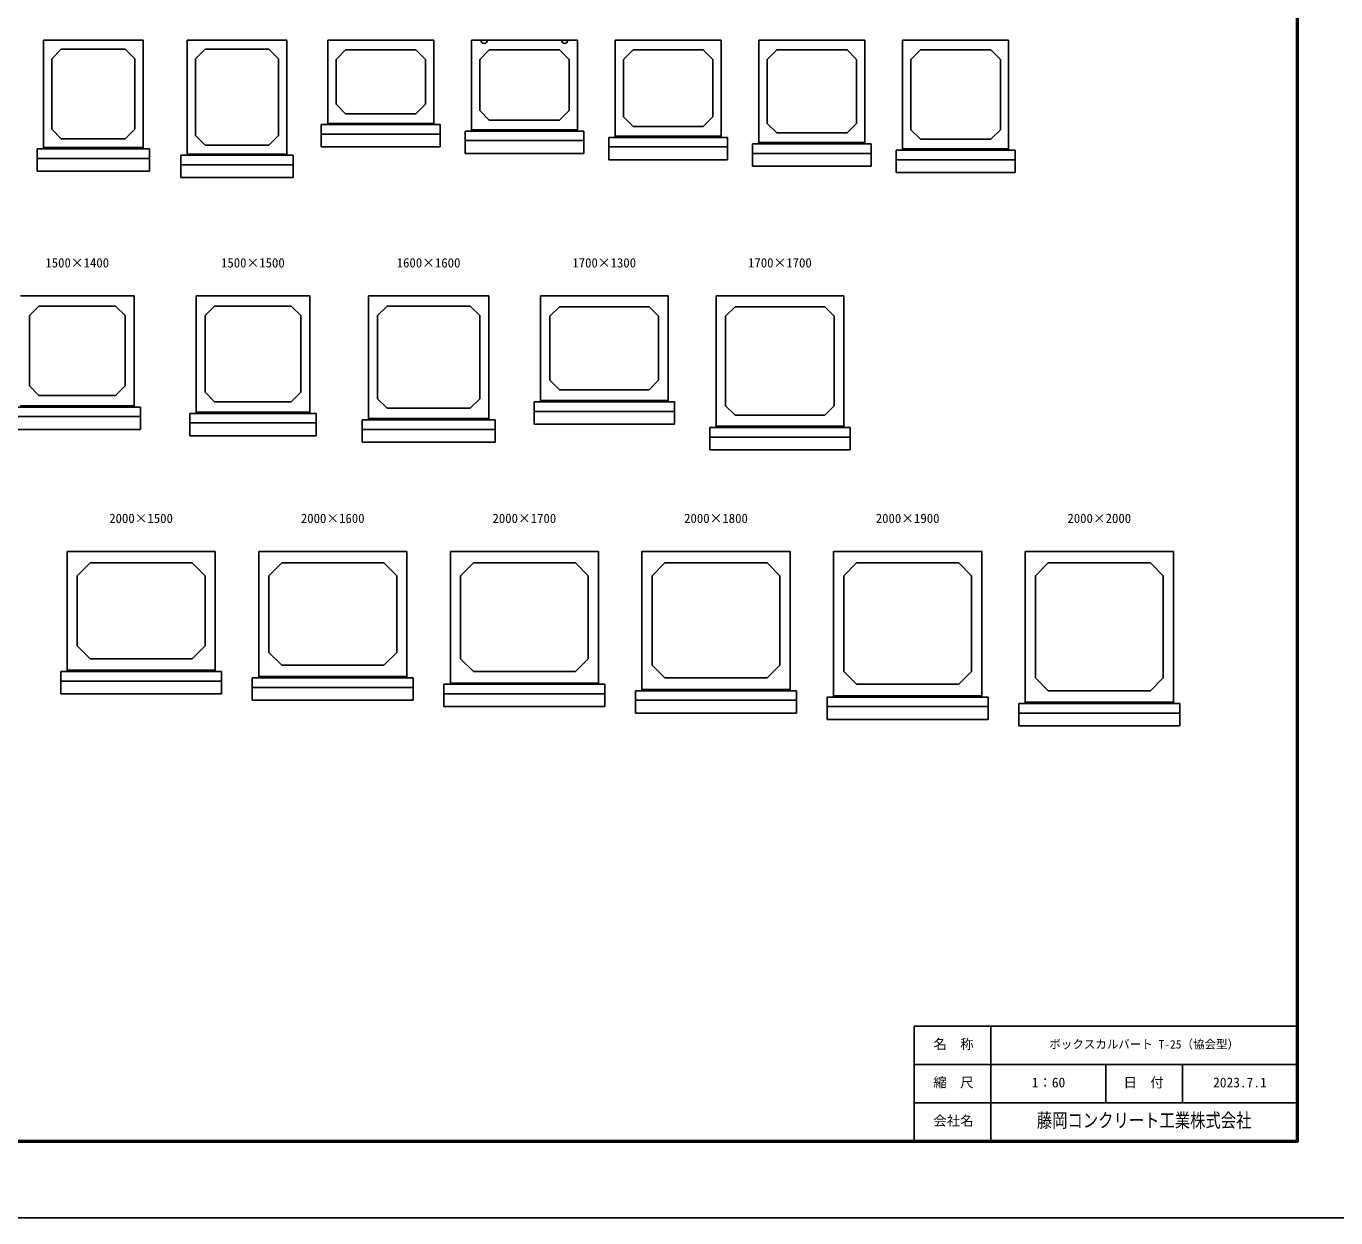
# Model space of a CAD drawing. Units: millimetres, scale not verified. Extents: x -50400 to 50400, y -17820 to 17820.
# Drawn here: x -21102 to -600, y -17820 to 832 of the extents above; entities that cross this region are included whole.
import ezdxf
from ezdxf.enums import TextEntityAlignment as Align

# ---------------------------------------------------------------- set-up
doc = ezdxf.new("R2010")
doc.units = ezdxf.units.MM
doc.header["$LTSCALE"] = 60
for name, color, linetype, lineweight in [('0-1_Defpoints', 5, 'Continuous', 25), ('0-5_OUTLINE', 3, 'Continuous', 25), ('0-7_TXT', 7, 'Continuous', 25), ('0-8_WAKU', 3, 'Continuous', 25), ('0-9_WAKU-LINE', 7, 'Continuous', 25)]:
    doc.layers.add(name, color=color, linetype=linetype, lineweight=lineweight)
doc.layers.add('0-A_WAKU-TXT', color=7, linetype='Continuous')
doc.styles.add('ＭＳ ゴシック', font='')
doc.styles.get('ＭＳ ゴシック').set_extended_font_data('MS Gothic')

msp = doc.modelspace()

# ---------------------------------------------------------------- linework, layer by layer
at = {"layer": '0-1_Defpoints'}
msp.add_lwpolyline([(-50400, -17820), (0, -17820), (0, 17820), (-50400, 17820)], close=True, dxfattribs=at)
at = {"layer": '0-5_OUTLINE'}
for p, q in [((-19271.53, 610.94), (-20831.53, 610.94)), ((-20831.53, -1089.06), (-20831.53, 610.94)), ((-20551.53, 470.94), (-20701.53, 320.94)), ((-20551.53, 470.94), (-19551.53, 470.94)), ((-19401.53, 320.94), (-19551.53, 470.94)), ((-19271.53, -1089.06), (-19271.53, 610.94)), ((-17021.53, 610.94), (-18581.53, 610.94)), ((-18581.53, -1189.06), (-18581.53, 610.94)), ((-18301.53, 470.94), (-18451.53, 320.94)), ((-18301.53, 470.94), (-17301.53, 470.94)), ((-17151.53, 320.94), (-17301.53, 470.94)), ((-17021.53, -1189.06), (-17021.53, 610.94)), ((-14721.53, 610.94), (-16381.53, 610.94)), ((-16381.53, -709.06), (-16381.53, 610.94)), ((-16251.53, 310.94), (-16101.53, 460.94)), ((-15001.53, 460.94), (-16101.53, 460.94)), ((-15001.53, 460.94), (-14851.53, 310.94)), ((-14721.53, -709.06), (-14721.53, 610.94)), ((-12471.53, 610.94), (-14131.53, 610.94)), ((-14131.53, -809.06), (-14131.53, 610.94)), ((-14001.53, 310.94), (-13851.53, 460.94)), ((-12751.53, 460.94), (-13851.53, 460.94)), ((-12751.53, 460.94), (-12601.53, 310.94)), ((-12471.53, -809.06), (-12471.53, 610.94)), ((-10221.53, 610.94), (-11881.53, 610.94)), ((-11881.53, -909.06), (-11881.53, 610.94)), ((-11751.53, 310.94), (-11601.53, 460.94)), ((-10501.53, 460.94), (-11601.53, 460.94)), ((-10501.53, 460.94), (-10351.53, 310.94)), ((-10221.53, -909.06), (-10221.53, 610.94)), ((-7971.53, 610.94), (-9631.53, 610.94)), ((-9631.53, -1009.06), (-9631.53, 610.94)), ((-9501.53, 310.94), (-9351.53, 460.94)), ((-8251.53, 460.94), (-9351.53, 460.94)), ((-8251.53, 460.94), (-8101.53, 310.94)), ((-7971.53, -1009.06), (-7971.53, 610.94)), ((-5721.53, 610.94), (-7381.53, 610.94)), ((-7381.53, -1109.06), (-7381.53, 610.94)), ((-7251.53, 310.94), (-7101.53, 460.94)), ((-6001.53, 460.94), (-7101.53, 460.94)), ((-6001.53, 460.94), (-5851.53, 310.94)), ((-5721.53, -1109.06), (-5721.53, 610.94)), ((-20701.53, 320.94), (-20701.53, -779.06)), ((-19401.53, 320.94), (-19401.53, -779.06)), ((-18451.53, 320.94), (-18451.53, -879.06)), ((-17151.53, 320.94), (-17151.53, -879.06)), ((-16251.53, 310.94), (-16251.53, -389.06)), ((-14001.53, 310.94), (-14001.53, -489.06)), ((-11751.53, 310.94), (-11751.53, -589.06)), ((-10351.53, 310.94), (-10351.53, -589.06)), ((-9501.53, 310.94), (-9501.53, -689.06)), ((-7251.53, 310.94), (-7251.53, -789.06)), ((-5851.53, 310.94), (-5851.53, -789.06)), ((-16101.53, -539.06), (-16251.53, -389.06)), ((-15001.53, -539.06), (-16101.53, -539.06)), ((-13851.53, -639.06), (-14001.53, -489.06)), ((-11601.53, -739.06), (-11751.53, -589.06)), ((-10351.53, -589.06), (-10501.53, -739.06)), ((-20551.53, -929.06), (-20701.53, -779.06)), ((-19551.53, -929.06), (-19401.53, -779.06)), ((-16481.53, -709.06), (-16481.53, -1059.06)), ((-16481.53, -709.06), (-14621.53, -709.06)), ((-14721.53, -689.06), (-16381.53, -689.06)), ((-14621.53, -709.06), (-14621.53, -1059.06)), ((-14231.53, -809.06), (-14231.53, -1159.06)), ((-14231.53, -809.06), (-12371.53, -809.06)), ((-12471.53, -789.06), (-14131.53, -789.06)), ((-12751.53, -639.06), (-13851.53, -639.06)), ((-12371.53, -809.06), (-12371.53, -1159.06)), ((-10501.53, -739.06), (-11601.53, -739.06)), ((-9351.53, -839.06), (-9501.53, -689.06)), ((-7101.53, -939.06), (-7251.53, -789.06)), ((-5851.53, -789.06), (-6001.53, -939.06)), ((-20551.53, -929.06), (-19551.53, -929.06)), ((-18301.53, -1029.06), (-18451.53, -879.06)), ((-17301.53, -1029.06), (-17151.53, -879.06)), ((-16481.53, -859.06), (-14621.53, -859.06)), ((-14231.53, -959.06), (-12371.53, -959.06)), ((-11981.53, -909.06), (-11981.53, -1259.06)), ((-11981.53, -909.06), (-10121.53, -909.06)), ((-10221.53, -889.06), (-11881.53, -889.06)), ((-10121.53, -909.06), (-10121.53, -1259.06)), ((-9731.53, -1009.06), (-9731.53, -1359.06)), ((-9731.53, -1009.06), (-7871.53, -1009.06)), ((-7971.53, -989.06), (-9631.53, -989.06)), ((-8251.53, -839.06), (-9351.53, -839.06)), ((-7871.53, -1009.06), (-7871.53, -1359.06)), ((-6001.53, -939.06), (-7101.53, -939.06)), ((-20931.53, -1089.06), (-20931.53, -1439.06)), ((-20931.53, -1089.06), (-19171.53, -1089.06)), ((-19271.53, -1069.06), (-20831.53, -1069.06)), ((-19171.53, -1089.06), (-19171.53, -1439.06)), ((-18681.53, -1189.06), (-18681.53, -1539.06)), ((-18681.53, -1189.06), (-16921.53, -1189.06)), ((-17021.53, -1169.06), (-18581.53, -1169.06)), ((-18301.53, -1029.06), (-17301.53, -1029.06)), ((-16921.53, -1189.06), (-16921.53, -1539.06)), ((-16481.53, -1059.06), (-14621.53, -1059.06)), ((-14231.53, -1159.06), (-12371.53, -1159.06)), ((-11981.53, -1059.06), (-10121.53, -1059.06)), ((-9731.53, -1159.06), (-7871.53, -1159.06)), ((-7481.53, -1109.06), (-7481.53, -1459.06)), ((-7481.53, -1109.06), (-5621.53, -1109.06)), ((-5721.53, -1089.06), (-7381.53, -1089.06)), ((-5621.53, -1109.06), (-5621.53, -1459.06)), ((-20931.53, -1239.06), (-19171.53, -1239.06)), ((-18681.53, -1339.06), (-16921.53, -1339.06)), ((-11981.53, -1259.06), (-10121.53, -1259.06)), ((-9731.53, -1359.06), (-7871.53, -1359.06)), ((-7481.53, -1259.06), (-5621.53, -1259.06)), ((-20931.53, -1439.06), (-19171.53, -1439.06)), ((-18681.53, -1539.06), (-16921.53, -1539.06)), ((-7481.53, -1459.06), (-5621.53, -1459.06)), ((-21191.53, -3389.06), (-19411.53, -3389.06)), ((-19411.53, -5129.06), (-19411.53, -3389.06)), ((-16661.53, -3389.06), (-18441.53, -3389.06)), ((-18441.53, -5229.06), (-18441.53, -3389.06)), ((-16661.53, -5229.06), (-16661.53, -3389.06)), ((-15741.53, -5329.06), (-15741.53, -3389.06)), ((-13861.53, -3389.06), (-15741.53, -3389.06)), ((-13861.53, -3389.06), (-13861.53, -5329.06)), ((-11051.53, -3389.06), (-13051.53, -3389.06)), ((-13051.53, -3389.06), (-13051.53, -5049.06)), ((-11051.53, -3389.06), (-11051.53, -5049.06)), ((-10301.53, -3389.06), (-10301.53, -5449.06)), ((-8301.53, -3389.06), (-10301.53, -3389.06)), ((-8301.53, -3389.06), (-8301.53, -5449.06)), ((-21051.53, -3699.06), (-20901.53, -3549.06)), ((-20901.53, -3549.06), (-19701.53, -3549.06)), ((-12901.53, -3709.06), (-12751.53, -3559.06)), ((-11351.53, -3559.06), (-12751.53, -3559.06)), ((-11201.53, -3709.06), (-11351.53, -3559.06)), ((-10151.53, -3709.06), (-10001.53, -3559.06)), ((-8601.53, -3559.06), (-10001.53, -3559.06)), ((-8451.53, -3709.06), (-8601.53, -3559.06)), ((-21051.53, -3699.06), (-21051.53, -4799.06)), ((-18301.53, -3699.06), (-18301.53, -4899.06)), ((-15601.53, -3699.06), (-15601.53, -4999.06)), ((-12901.53, -3709.06), (-12901.53, -4709.06)), ((-11201.53, -3709.06), (-11201.53, -4709.06)), ((-10151.53, -3709.06), (-10151.53, -5109.06)), ((-8451.53, -3709.06), (-8451.53, -5109.06)), ((-12751.53, -4859.06), (-12901.53, -4709.06)), ((-11351.53, -4859.06), (-11201.53, -4709.06)), ((-21051.53, -4799.06), (-20901.53, -4949.06)), ((-19551.53, -4799.06), (-19701.53, -4949.06)), ((-18301.53, -4899.06), (-18151.53, -5049.06)), ((-11351.53, -4859.06), (-12751.53, -4859.06)), ((-21191.53, -5109.06), (-19411.53, -5109.06)), ((-20901.53, -4949.06), (-19701.53, -4949.06)), ((-18151.53, -5049.06), (-16951.53, -5049.06)), ((-14001.53, -4999.06), (-14151.53, -5149.06)), ((-13151.53, -5049.06), (-13151.53, -5399.06)), ((-13151.53, -5049.06), (-10951.53, -5049.06)), ((-11051.53, -5029.06), (-13051.53, -5029.06)), ((-10951.53, -5049.06), (-10951.53, -5399.06)), ((-10001.53, -5259.06), (-10151.53, -5109.06)), ((-8601.53, -5259.06), (-8451.53, -5109.06)), ((-21291.53, -5129.06), (-19311.53, -5129.06)), ((-21291.53, -5279.06), (-19311.53, -5279.06)), ((-19311.53, -5129.06), (-19311.53, -5479.06)), ((-18541.53, -5229.06), (-18541.53, -5579.06)), ((-18541.53, -5229.06), (-16561.53, -5229.06)), ((-18441.53, -5209.06), (-16661.53, -5209.06)), ((-16561.53, -5229.06), (-16561.53, -5579.06)), ((-15841.53, -5329.06), (-15841.53, -5679.06)), ((-15841.53, -5329.06), (-13761.53, -5329.06)), ((-15741.53, -5309.06), (-13861.53, -5309.06)), ((-13761.53, -5329.06), (-13761.53, -5679.06)), ((-13151.53, -5199.06), (-10951.53, -5199.06)), ((-8601.53, -5259.06), (-10001.53, -5259.06)), ((-21291.53, -5479.06), (-19311.53, -5479.06)), ((-18541.53, -5379.06), (-16561.53, -5379.06)), ((-15841.53, -5479.06), (-13761.53, -5479.06)), ((-13151.53, -5399.06), (-10951.53, -5399.06)), ((-10401.53, -5449.06), (-10401.53, -5799.06)), ((-10401.53, -5449.06), (-8201.53, -5449.06)), ((-8301.53, -5429.06), (-10301.53, -5429.06)), ((-8201.53, -5449.06), (-8201.53, -5799.06)), ((-18541.53, -5579.06), (-16561.53, -5579.06)), ((-15841.53, -5679.06), (-13761.53, -5679.06)), ((-10401.53, -5599.06), (-8201.53, -5599.06)), ((-10401.53, -5799.06), (-8201.53, -5799.06)), ((-18141.53, -7389.06), (-20461.53, -7389.06)), ((-20461.53, -9269.06), (-20461.53, -7389.06)), ((-20301.53, -7769.06), (-20101.53, -7569.06)), ((-18501.53, -7569.06), (-20101.53, -7569.06)), ((-18501.53, -7569.06), (-18301.53, -7769.06)), ((-18141.53, -9269.06), (-18141.53, -7389.06)), ((-15141.53, -7389.06), (-17461.53, -7389.06)), ((-17461.53, -9369.06), (-17461.53, -7389.06)), ((-17301.53, -7769.06), (-17101.53, -7569.06)), ((-15501.53, -7569.06), (-17101.53, -7569.06)), ((-15501.53, -7569.06), (-15301.53, -7769.06)), ((-15141.53, -9369.06), (-15141.53, -7389.06)), ((-12141.53, -7389.06), (-14461.53, -7389.06)), ((-14461.53, -9469.06), (-14461.53, -7389.06)), ((-14301.53, -7769.06), (-14101.53, -7569.06)), ((-12501.53, -7569.06), (-14101.53, -7569.06)), ((-12501.53, -7569.06), (-12301.53, -7769.06)), ((-12141.53, -9469.06), (-12141.53, -7389.06)), ((-9141.53, -7389.06), (-11461.53, -7389.06)), ((-11461.53, -7389.06), (-11461.53, -9569.06)), ((-11301.53, -7769.06), (-11101.53, -7569.06)), ((-9501.53, -7569.06), (-11101.53, -7569.06)), ((-9501.53, -7569.06), (-9301.53, -7769.06)), ((-9141.53, -7389.06), (-9141.53, -9569.06)), ((-6141.53, -7389.06), (-8461.53, -7389.06)), ((-8461.53, -7389.06), (-8461.53, -9669.06)), ((-8301.53, -7769.06), (-8101.53, -7569.06)), ((-6501.53, -7569.06), (-8101.53, -7569.06)), ((-6501.53, -7569.06), (-6301.53, -7769.06)), ((-6141.53, -7389.06), (-6141.53, -9669.06)), ((-5461.53, -7389.06), (-5461.53, -9769.06)), ((-3141.53, -7389.06), (-5461.53, -7389.06)), ((-5301.53, -7769.06), (-5101.53, -7569.06)), ((-3501.53, -7569.06), (-5101.53, -7569.06)), ((-3141.53, -7389.06), (-3141.53, -9769.06)), ((-20301.53, -7769.06), (-20301.53, -8869.06)), ((-17301.53, -7769.06), (-17301.53, -8969.06)), ((-15301.53, -7769.06), (-15301.53, -8969.06)), ((-14301.53, -7769.06), (-14301.53, -9069.06)), ((-11301.53, -7769.06), (-11301.53, -9169.06)), ((-8301.53, -7769.06), (-8301.53, -9269.06)), ((-6301.53, -7769.06), (-6301.53, -9269.06)), ((-5301.53, -7769.06), (-5301.53, -9369.06)), ((-20101.53, -9069.06), (-20301.53, -8869.06)), ((-15301.53, -8969.06), (-15501.53, -9169.06)), ((-18501.53, -9069.06), (-20101.53, -9069.06)), ((-14101.53, -9269.06), (-14301.53, -9069.06)), ((-20561.53, -9269.06), (-20561.53, -9619.06)), ((-20561.53, -9269.06), (-18041.53, -9269.06)), ((-20561.53, -9419.06), (-18041.53, -9419.06)), ((-18141.53, -9249.06), (-20461.53, -9249.06)), ((-18041.53, -9269.06), (-18041.53, -9619.06)), ((-17561.53, -9369.06), (-17561.53, -9719.06)), ((-17561.53, -9369.06), (-15041.53, -9369.06)), ((-15141.53, -9349.06), (-17461.53, -9349.06)), ((-15041.53, -9369.06), (-15041.53, -9719.06)), ((-12501.53, -9269.06), (-14101.53, -9269.06)), ((-8101.53, -9469.06), (-8301.53, -9269.06)), ((-6301.53, -9269.06), (-6501.53, -9469.06)), ((-20561.53, -9619.06), (-18041.53, -9619.06)), ((-17561.53, -9519.06), (-15041.53, -9519.06)), ((-14561.53, -9469.06), (-14561.53, -9819.06)), ((-14561.53, -9469.06), (-12041.53, -9469.06)), ((-14561.53, -9619.06), (-12041.53, -9619.06)), ((-12141.53, -9449.06), (-14461.53, -9449.06)), ((-12041.53, -9469.06), (-12041.53, -9819.06)), ((-11561.53, -9569.06), (-11561.53, -9919.06)), ((-11561.53, -9569.06), (-9041.53, -9569.06)), ((-9141.53, -9549.06), (-11461.53, -9549.06)), ((-9041.53, -9569.06), (-9041.53, -9919.06)), ((-6501.53, -9469.06), (-8101.53, -9469.06)), ((-17561.53, -9719.06), (-15041.53, -9719.06)), ((-14561.53, -9819.06), (-12041.53, -9819.06)), ((-11561.53, -9719.06), (-9041.53, -9719.06)), ((-8561.53, -9669.06), (-8561.53, -10019.06)), ((-8561.53, -9669.06), (-6041.53, -9669.06)), ((-8561.53, -9819.06), (-6041.53, -9819.06)), ((-6141.53, -9649.06), (-8461.53, -9649.06)), ((-6041.53, -9669.06), (-6041.53, -10019.06)), ((-5561.53, -9769.06), (-5561.53, -10119.06)), ((-5561.53, -9769.06), (-3041.53, -9769.06)), ((-3141.53, -9749.06), (-5461.53, -9749.06)), ((-3041.53, -9769.06), (-3041.53, -10119.06)), ((-11561.53, -9919.06), (-9041.53, -9919.06)), ((-8561.53, -10019.06), (-6041.53, -10019.06)), ((-5561.53, -9919.06), (-3041.53, -9919.06)), ((-5561.53, -10119.06), (-3041.53, -10119.06))]:
    msp.add_line(p, q, dxfattribs=at)
for points in [[(-14851.53, 310.94), (-14851.53, -389.06), (-15001.53, -539.06)], [(-12601.53, 310.94), (-12601.53, -489.06), (-12751.53, -639.06)], [(-8101.53, 310.94), (-8101.53, -689.06), (-8251.53, -839.06)], [(-19701.53, -3549.06), (-19551.53, -3699.06), (-19551.53, -4799.06)], [(-18301.53, -3699.06), (-18151.53, -3549.06), (-16951.53, -3549.06), (-16801.53, -3699.06), (-16801.53, -4899.06), (-16951.53, -5049.06)], [(-15601.53, -3699.06), (-15451.53, -3549.06), (-14151.53, -3549.06)], [(-14151.53, -3549.06), (-14001.53, -3699.06), (-14001.53, -4999.06)], [(-15601.53, -4999.06), (-15451.53, -5149.06), (-14151.53, -5149.06)], [(-3501.53, -7569.06), (-3301.53, -7769.06), (-3301.53, -9369.06), (-3501.53, -9569.06), (-5101.53, -9569.06), (-5301.53, -9369.06)], [(-18301.53, -7769.06), (-18301.53, -8869.06), (-18501.53, -9069.06)], [(-12301.53, -7769.06), (-12301.53, -9069.06), (-12501.53, -9269.06)], [(-9301.53, -7769.06), (-9301.53, -9169.06), (-9501.53, -9369.06)], [(-15501.53, -9169.06), (-17101.53, -9169.06), (-17301.53, -8969.06)], [(-9501.53, -9369.06), (-11101.53, -9369.06), (-11301.53, -9169.06)]]:
    msp.add_lwpolyline(points, dxfattribs=at)
for centre in [(-13931.53, 610.94), (-12671.53, 610.94)]:
    msp.add_arc(centre, 50, 180, 0, dxfattribs=at)
at = {"layer": '0-8_WAKU'}
for p, q in [((-7200, -14820), (-1200, -14820)), ((-7200, -16620), (-7200, -14820))]:
    msp.add_line(p, q, dxfattribs=at)
at = {"layer": '0-8_WAKU', "lineweight": 50}
msp.add_lwpolyline([(-49200, -16620), (-1200, -16620), (-1200, 16620), (-49200, 16620)], close=True, dxfattribs=at)
at = {"layer": '0-9_WAKU-LINE'}
for p, q in [((-6000, -16620), (-6000, -14820)), ((-7200, -15420), (-1200, -15420)), ((-4200, -16020), (-4200, -15420)), ((-3000, -16020), (-3000, -15420)), ((-7200, -16020), (-1200, -16020))]:
    msp.add_line(p, q, dxfattribs=at)

# ---------------------------------------------------------------- texts
at = {"layer": '0-7_TXT', "style": 'ＭＳ ゴシック'}
for s, p in [('1500×1400', (-20801.53, -2989.06)), ('1500×1500', (-18051.53, -2989.06)), ('1600×1600', (-15301.53, -2989.06)), ('1700×1300', (-12551.53, -2989.06)), ('1700×1700', (-9801.53, -2989.06)), ('2000×1500', (-19801.53, -6989.06)), ('2000×1600', (-16801.53, -6989.06)), ('2000×1700', (-13801.53, -6989.06)), ('2000×1800', (-10801.53, -6989.06)), ('2000×1900', (-7801.53, -6989.06)), ('2000×2000', (-4801.53, -6989.06))]:
    msp.add_text(s, height=146.6, dxfattribs=at).set_placement(p, align=Align.BOTTOM_LEFT)
at = {"layer": '0-A_WAKU-TXT', "style": 'ＭＳ ゴシック'}
for s, height, p in [('名\u3000称', 154, (-6900.29, -15225)), ('ボックスカルバート T-25（協会型）', 132, (-5085, -15210)), ('縮\u3000尺', 154, (-6900.29, -15825)), ('1：60', 154, (-5359.51, -15825)), ('日\u3000付', 154, (-3924.33, -15825)), ('2023.7.1', 154, (-2520, -15825)), ('会社名', 154, (-6900.29, -16425))]:
    msp.add_text(s, height=height, dxfattribs=at).set_placement(p, align=Align.BOTTOM_LEFT)
at = {"layer": '0-A_WAKU-TXT', "style": 'ＭＳ ゴシック', "width": 0.8}
msp.add_text('藤岡コンクリート工業株式会社', height=219.9, dxfattribs=at).set_placement((-5280, -16470), align=Align.BOTTOM_LEFT)

doc.saveas('drawing.dxf')
